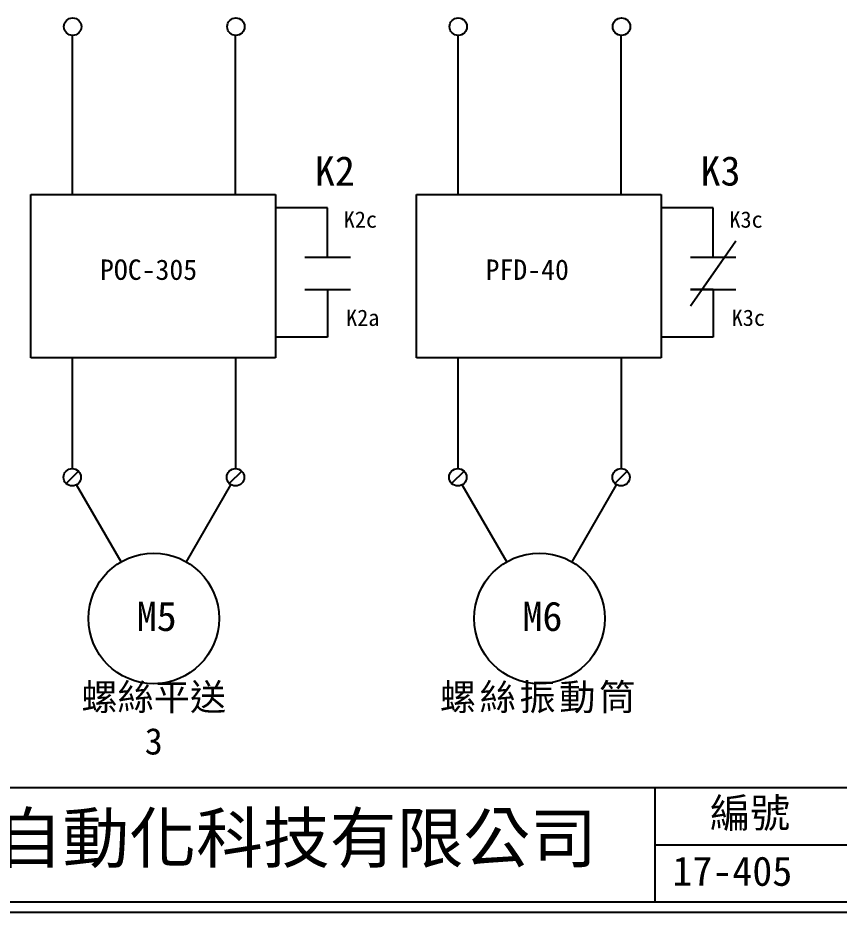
# Model space of a CAD drawing. Extents: x 10 to 297, y 3 to 207.
# Drawn here: x 67.7 to 168.3, y 3 to 112.5 of the extents above; entities that cross this region are included whole.
import ezdxf

# ---------------------------------------------------------------- set-up
doc = ezdxf.new("R2010")
doc.units = 0
doc.layers.get('0').update_dxf_attribs({"linetype": 'CONTINUOUS'})
doc.layers.add('圖框層', color=7, linetype='CONTINUOUS')
doc.layers.add('標尺寸層', color=3, linetype='CONTINUOUS')
doc.styles.add('CNS', font='romanc.shx', dxfattribs={"bigfont": 'chineset.shx'})
doc.styles.add('STSL', font='kaiu.ttf')
doc.styles.add('標楷體', font='kaiu.ttf')

msp = doc.modelspace()

# ---------------------------------------------------------------- linework, layer by layer
for p, q in [((94.32, 110.4), (94.32, 90.91)), ((141.56, 110.4), (141.56, 90.91)), ((74.34, 70.91), (74.34, 57.34)), ((94.34, 70.91), (94.34, 57.34)), ((121.58, 70.91), (121.58, 57.34)), ((141.58, 70.91), (141.58, 57.34)), ((75.1, 57.02), (73.58, 55.51)), ((95.1, 57.02), (93.58, 55.51)), ((122.34, 57.02), (120.82, 55.51)), ((142.34, 57.02), (140.82, 55.51)), ((80.33, 45.89), (74.88, 55.34)), ((88.33, 45.89), (93.79, 55.35)), ((127.57, 45.89), (122.12, 55.34)), ((135.57, 45.89), (141.03, 55.35))]:
    msp.add_line(p, q)
for centre, radius in [((74.39, 111.47), 1.07), ((94.39, 111.47), 1.07), ((121.63, 111.47), 1.07), ((141.63, 111.47), 1.07), ((74.34, 56.27), 1.07), ((94.34, 56.27), 1.07), ((121.58, 56.27), 1.07), ((141.58, 56.27), 1.07), ((84.33, 38.97), 8), ((131.57, 38.97), 8)]:
    msp.add_circle(centre, radius)
at = {"layer": '圖框層', "color": 7}
for p, q in [((11.25, 18.25), (295.75, 18.25)), ((145.75, 4.25), (145.75, 18.25)), ((145.75, 11.25), (295.75, 11.25)), ((11.25, 4.25), (295.75, 4.25)), ((10, 3), (297, 3))]:
    msp.add_line(p, q, dxfattribs=at)
at = {"layer": '標尺寸層', "color": 7}
for p, q in [((74.32, 110.4), (74.32, 90.91)), ((121.56, 110.4), (121.56, 90.91)), ((69.26, 90.91), (99.26, 90.91)), ((69.26, 70.91), (69.26, 90.91)), ((99.26, 90.91), (99.26, 70.91)), ((116.51, 90.91), (146.51, 90.91)), ((116.51, 70.91), (116.51, 90.91)), ((146.51, 90.91), (146.51, 70.91)), ((105.62, 89.29), (99.26, 89.29)), ((105.62, 83.24), (105.62, 89.29)), ((152.86, 89.29), (146.51, 89.29)), ((152.86, 83.24), (152.86, 89.29)), ((152.86, 81.25), (155.65, 85.22)), ((102.84, 83.24), (108.41, 83.24)), ((150.08, 83.24), (155.65, 83.24)), ((151.47, 79.26), (154.26, 83.24)), ((152.86, 83.24), (155.65, 83.24)), ((150.08, 77.28), (152.86, 81.25)), ((102.84, 79.26), (108.41, 79.26)), ((105.62, 79.26), (105.62, 73.42)), ((150.08, 79.26), (155.65, 79.26)), ((152.86, 79.26), (150.08, 79.26)), ((152.86, 79.26), (152.86, 73.42)), ((105.62, 73.42), (99.26, 73.42)), ((152.86, 73.42), (146.51, 73.42)), ((99.26, 70.91), (69.26, 70.91)), ((146.51, 70.91), (116.51, 70.91))]:
    msp.add_line(p, q, dxfattribs=at)

# ---------------------------------------------------------------- texts
at = {"color": 0, "char_height": 3.25, "width": 24.1454, "attachment_point": 2, "style": '標楷體'}
for s, insert in [('{\\C7;螺絲平送\\P3}', (84.33, 30.97)), ('{\\T1.1;螺絲振動筒}', (131.57, 30.97))]:
    msp.add_mtext(s, dxfattribs=dict(at, insert=insert))
at = {"layer": '圖框層', "color": 4, "style": 'STSL'}
for s, height, p in [('K2', 3.6, (104.07, 92)), ('K3', 3.6, (151.31, 92)), ('K2c', 2, (107.6, 86.84)), ('K3c', 2, (154.85, 86.84)), ('K2a', 2, (107.89, 74.81)), ('K3c', 2, (155.13, 74.81)), ('M5', 3.6, (82.24, 37.44)), ('M6', 3.6, (129.49, 37.44)), ('編號', 3.6, (152.47, 13.34)), ('泓陞自動化科技有限公司', 6, (48.6, 9.08)), ('17-405', 3.6, (147.86, 6.22))]:
    msp.add_text(s, height=height, dxfattribs=at).set_placement(p)
at = {"layer": '標尺寸層', "color": 7, "char_height": 2.5, "width": 13.0097, "attachment_point": 1, "style": 'CNS'}
for s, insert in [('{\\fDFKai-SB|b0|i0|c136|p65;POC-305}', (77.74, 82.95)), ('{\\fDFKai-SB|b0|i0|c136|p65;PFD-40}', (124.98, 82.95))]:
    msp.add_mtext(s, dxfattribs=dict(at, insert=insert))

doc.saveas('drawing.dxf')
